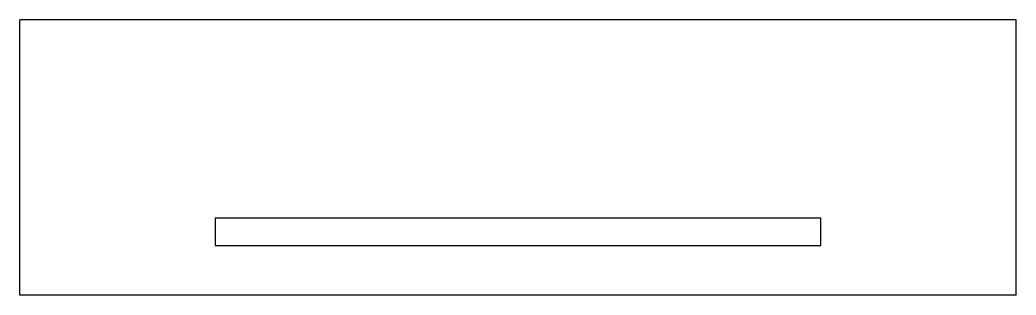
# Model space of a CAD drawing. Header units: millimetres. Extents: x -90 to 90, y -50 to 0.
import ezdxf

# ---------------------------------------------------------------- set-up
doc = ezdxf.new("R2010")
doc.units = ezdxf.units.MM

msp = doc.modelspace()

# ---------------------------------------------------------------- linework, layer by layer
at = {"color": 7, "linetype": 'Continuous', "lineweight": 25}
for p, q in [((90.47, 0), (-90.47, 0)), ((-90.47, -50), (-90.47, 0)), ((90.47, -50), (90.47, 0)), ((-55, -36), (-55, -41)), ((55, -36), (-55, -36)), ((55, -41), (55, -36)), ((-55, -41), (55, -41)), ((90.47, -50), (-90.47, -50))]:
    msp.add_line(p, q, dxfattribs=at)

doc.saveas('drawing.dxf')
